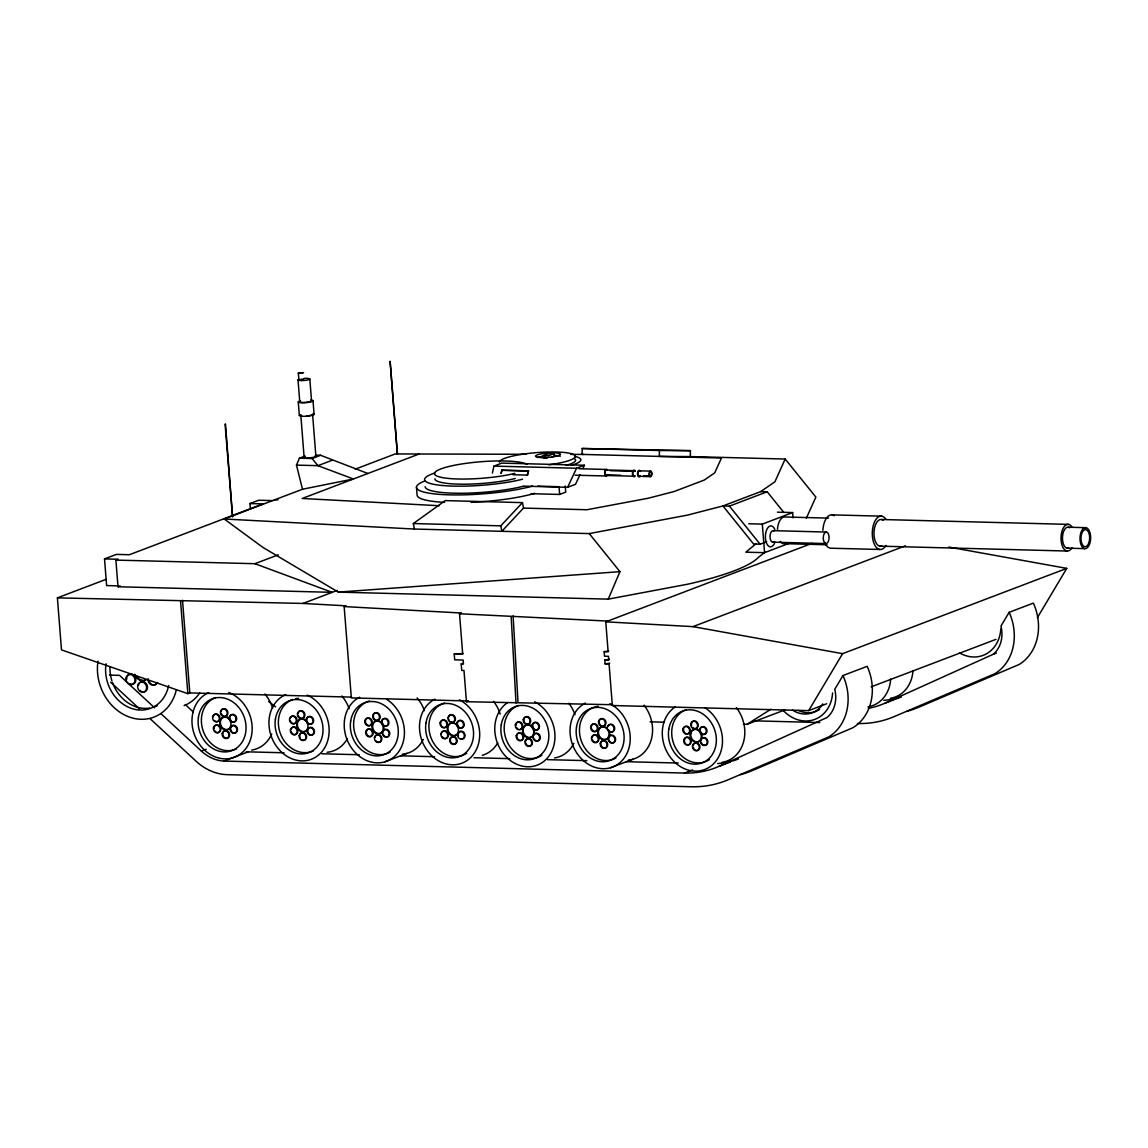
<?xml version="1.0" encoding="UTF-8"?>
<svg xmlns="http://www.w3.org/2000/svg" width="1148" height="1148" viewBox="0 0 1148 1148"><rect width="100%" height="100%" fill="white"/><g stroke="black" fill="none" stroke-linecap="round" stroke-linejoin="round"><path stroke-width="1.5" d="M690.422 450.662L659.454 450.504L659.325 456.416L690.292 456.574L690.422 450.662L582.208 448.495L582.079 454.407L721.446 458.023L714.745 472.833L704.241 480.065L673.905 491.602L648.29 498.218L586.972 509.741L523.502 508.09L501.82 531.309L500.801 525.841L522.484 502.623L523.502 508.09M492.406 473.076L493.913 466.102L501.805 463.103L584.418 465.256L582.94 468.427M500.959 473.335L501.934 470.178L528.539 470.867L527.291 475.243L528.539 470.867M501.289 473.206L501.934 470.178M765.501 551.729L758.598 557.225A210.299 36.88 -4.5 0 1 687.623 584.217L608.253 599.141L338.316 592.11L263.021 547.481L224.233 519.011L302.498 489.235L296.471 465.112L299.413 458.196L305.095 456.043M608.253 599.141L619.934 571.661L589.254 533.59L414.371 529.041L224.233 519.011M690.292 456.574L785.189 459.042L774.886 481.83L760.694 491.602L722.953 505.952L687.25 515.165L589.254 533.59M806.298 518.279L815.869 497.113L785.189 459.042M523.402 486.149L567.629 487.312L576.54 468.255L584.418 465.256M579.97 474.784L575.521 484.312L567.629 487.312M609.43 659.311L604.809 659.985L605.111 663.86L609.086 663.96L612.343 705.518L808.666 710.626L842.589 653.671L1066.75 568.375L1037.405 617.638M740.36 774.67A120.669 101.942 69.2 0 0 752.141 770.638L852.806 727.775A49.235 41.586 69.2 0 0 867.185 666.328L842.962 675.541L834.754 689.331A28.772 24.295 69.2 0 1 827.062 717.514L719.007 766.347A110.725 93.533 69.2 0 1 684.466 773.049L223.989 761.067A40.237 33.995 69.2 0 1 201.374 751.065L161.107 713.812M906.547 711.444A120.669 101.942 69.2 0 0 918.328 707.398L1019.008 664.534A49.235 41.586 69.2 0 0 1033.372 603.102L1009.149 612.314L1000.956 626.091A28.772 24.295 69.2 0 1 993.25 654.274L885.194 703.107A110.725 93.533 69.2 0 1 868.39 708.359M298.308 373.143L303.459 372.641L298.308 373.143L298.911 379.701L303.703 378.984M756.044 543.693L745.856 552.174L764.554 552.662L788.518 543.549M414.371 529.041L413.352 523.56L445.252 500.614L522.484 502.623M743.33 724.259L746.918 724.359L770.839 709.263M225.08 424.143L232.57 516.944L225.496 424.114M397.308 454.005L390.105 361.233L397.466 453.977M299.413 458.196L312.084 458.526L320.593 455.282L367.862 473.493M332.375 460.176L317.939 465.672L296.471 465.112M118.502 585.882L106.621 585.566L104.525 558.904L116.393 554.398L129.408 554.728L262.992 503.9L249.977 503.556L250.364 508.435M249.977 503.556L258.644 500.255L272.234 500.614M115.905 560.095L254.913 563.711L332.202 592.339L118.014 586.757L115.905 560.095L118.115 559.263L104.525 558.904M355.249 469.159L395.228 453.948L526.071 454.278M419.106 454.005L302.182 498.49L439.153 505.708M351.532 697.123L189.807 692.918L187.842 693.665L61.49 649.883L57.4 597.864L105.932 579.396M118.014 586.757L120.21 585.925M254.913 563.711L278.275 554.828M546.965 458.267L543.578 458.181L543.377 455.598L548.945 453.474L554.039 453.604L554.24 456.186L551.456 457.248M554.039 453.604L548.457 455.727L543.377 455.598M57.4 597.864L303 603.446L346.122 605.828L344.156 606.575L351.345 697.912L468.413 700.969L466.447 701.715L463.979 670.475L461.726 670.403L461.209 663.975L463.189 663.214M512.912 474.727L527.621 475.114M531.108 493.697L559.65 494.444L565.72 492.133L565.232 485.948M303 603.446L337.211 590.431M766.677 541.712L760.105 544.209L753.619 544.037L722.953 505.952L729.439 506.125L767.18 491.76L783.61 512.166M461.209 663.975L463.476 664.032L463.161 660.043L454.68 659.827L454.221 654.03L462.701 654.245L459.53 613.778L461.496 613.032L344.156 606.575M459.53 613.778L607.737 621.082M748.769 523.761L762.315 524.119L792.651 512.568L793.081 517.92M454.221 654.03L462.974 653.456M201.374 751.065L206.209 749.228M223.989 761.067L248.212 751.854L284.044 752.787M604.809 659.985L608.77 660.1L608.483 656.297L604.508 656.197L604.164 651.691L608.124 651.791L605.771 621.829L811.88 543.406M604.164 651.691L608.77 651.002M605.771 621.829L692.976 626.636L905.428 545.802M605.111 663.86L609.731 663.171M466.447 701.715L612.53 704.714M384.68 761.87L406.995 753.375M610.492 767.754L632.821 759.259M746.918 724.359L785.16 709.808M808.666 710.626L826.718 703.753M871.189 686.834L995.976 639.35M993.25 654.274L996.478 653.054M684.466 773.049L692.545 769.978M719.007 766.347L730.3 762.042M733.529 760.823L738.379 758.971M885.194 703.107L901.338 696.965M302.498 489.235L353.426 478.989L317.939 465.672L312.084 458.526M338.316 592.11L619.934 571.661M570.872 454.393L583.428 454.421M582.208 448.495L659.454 450.504M315.844 455.168L320.593 455.282M493.913 466.102L576.54 468.255M578.965 468.743L606.546 469.46M606.517 469.977L634.241 470.694M639.336 470.824L650.658 471.125A2.77 1.392 -88.5 0 1 651.634 475.43A2.77 1.392 -88.5 0 1 649.237 475.085A2.77 1.392 -88.5 0 1 650.658 471.125M610.492 470.694L631.429 471.24M501.604 470.307L528.209 470.996M605.025 474.841L620.724 475.243M643.411 475.832L650.385 476.018M606.216 475.487L633.94 476.205M639.034 476.334L650.356 476.635M575.162 475.186L606.187 476.004M760.694 491.602L767.18 491.76M537.637 486.149L559.047 486.709L559.65 494.444M777.411 512.18L792.651 512.568M274.429 499.782L278.003 499.868M832.185 514.878L881.65 516.169M828.526 518.121L784.959 516.987A13.36 6.759 -88.5 0 0 777.497 529.371M881.463 519.499L1068.501 524.378M1068.343 527.219L1085.893 527.678A10.504 5.31 -88.5 0 1 1089.61 544.037A10.504 5.31 -88.5 0 1 1080.455 542.76A10.504 5.31 -88.5 0 1 1085.893 527.678M773.278 530.663L826.474 532.041A5.769 2.913 -88.5 0 1 828.512 541.038A5.769 2.913 -88.5 0 1 823.489 540.335A5.769 2.913 -88.5 0 1 826.474 532.041M413.352 523.56L500.801 525.841M1067.195 548.17L1084.745 548.629M772.633 542.172L825.843 543.564M827.048 544.769L783.496 543.635A13.36 6.759 -88.5 0 1 780.224 541.382M879.999 546.147L1067.037 551.026M879.813 549.476L830.363 548.199A16.703 8.438 -88.5 0 1 824.68 542.487M109.49 675.081L119.535 675.354L154.607 707.799M753.519 720.815L819.801 722.537M650.112 721.834L664.448 722.207M321.67 753.762L359.295 754.738M400.509 755.815L434.547 756.704M473.966 757.723L509.798 758.656M547.424 759.646L586.843 760.665M626.263 761.698L678.224 763.047M310.864 400.035L312.041 400.221A7.39 1.292 -4.5 0 1 309.86 402.101A7.39 1.292 -4.5 0 1 299.987 402.618A7.39 1.292 -4.5 0 1 300.446 400.824M948.822 547.065L1066.75 568.375M692.976 626.636L842.589 653.671M268.632 701.5L275.62 706.881M185.316 704.599L193.108 711.803M110.682 682.213L139.582 708.947M150.087 718.677L196.064 761.21A54.028 45.647 69.2 0 0 227.29 774.67L691.225 786.753A120.669 101.942 69.2 0 0 727.932 779.851L828.598 736.987A49.235 41.586 69.2 0 0 842.962 675.541M729.439 506.125L760.105 544.209M762.315 524.119L764.554 552.662M416.48 487.254L417.097 494.975A66.283 11.623 -4.5 0 0 444.592 502.365M313.017 400.796L314.078 414.313M309.817 379.012L311.538 400.91M312.6 414.428L315.887 456.301M298.035 379.902L299.757 401.8M300.819 415.332L304.12 457.191M298.265 401.915L299.341 415.447M182.518 600.318L189.807 692.918M180.552 601.064L187.842 693.665M513.127 615.873L517.992 702.26M511.161 616.62L516.012 703.006M199.709 693.005A46.25 39.075 69.2 0 1 184.139 705.618M176.304 689.862A46.25 39.075 69.2 0 1 129.121 716.969A46.25 39.075 69.2 0 1 98.01 661.148M168.627 685.543A36.836 31.111 69.2 0 1 131.317 708.373A36.836 31.111 69.2 0 1 106.047 663.745M149.613 708.072A36.836 31.111 69.2 0 1 112.389 682.299M111.887 680.793A36.836 31.111 69.2 0 1 109.964 666.701M157.362 705.59A36.836 31.111 69.2 0 1 154.349 706.881M138.506 685.356A5.238 4.42 69.2 0 1 143.758 681.855A5.238 4.42 69.2 0 1 147.446 688.24A5.238 4.42 69.2 0 1 142.194 691.727M141.075 691.182A5.238 4.42 69.2 0 1 140.07 690.35M127.213 676.559A5.238 4.42 69.2 0 1 133.225 674.837A5.238 4.42 69.2 0 1 135.435 681.898A5.238 4.42 69.2 0 1 129.408 683.62M126.811 679.114A5.238 4.42 69.2 0 1 126.854 677.779M157.606 682.472A5.238 4.42 69.2 0 1 152.713 684.739M151.579 684.194A5.238 4.42 69.2 0 1 150.575 683.347M149.771 682.271A5.238 4.42 69.2 0 1 149.226 681.022M146.183 679.745A8.725 7.376 69.2 0 1 134.732 674.263M156.731 682.802A5.238 4.42 69.2 0 1 151.263 684.839A5.238 4.42 69.2 0 1 148.149 678.698M145.308 680.219A8.725 7.376 69.2 0 1 136.526 676.014M732.151 761.052A110.725 93.533 69.2 0 1 717.629 763.592M248.212 751.854A40.237 33.995 69.2 0 1 246.217 751.696M832.587 692.976A34.784 29.374 69.2 0 1 814.363 719.566A34.784 29.374 69.2 0 1 783.223 710.44M822.786 703.896A27.696 23.391 69.2 0 1 792.45 710.081M819.615 709.45A27.696 23.391 69.2 0 1 798.649 710.483M347.213 738.939A34.784 29.374 69.2 0 1 327.166 752.27M341.846 695.975A34.784 29.374 69.2 0 1 349.164 708.732M307.277 695.143A34.784 29.374 69.2 0 1 324.611 747.908A34.784 29.374 69.2 0 1 276.711 746.659A34.784 29.374 69.2 0 1 285.795 694.583M313.447 750.835A27.696 23.391 69.2 0 1 280.729 734.476A27.696 23.391 69.2 0 1 292.625 699.548M295.567 698.702A27.696 23.391 69.2 0 1 298.638 698.328M300.403 738.293A3.932 3.329 69.2 0 1 302.297 732.611A3.932 3.329 69.2 0 1 306.588 737.188A3.932 3.329 69.2 0 1 301.752 739.743M291.061 729.654A3.932 3.329 69.2 0 1 295.294 727.143A3.932 3.329 69.2 0 1 297.633 732.453A3.932 3.329 69.2 0 1 292.984 734.046M292.238 733.414A3.932 3.329 69.2 0 1 291.219 731.663M290.473 717.787A3.932 3.329 69.2 0 1 295.266 716.682A3.932 3.329 69.2 0 1 296.356 722.35A3.932 3.329 69.2 0 1 291.377 722.465M290.774 721.647A3.932 3.329 69.2 0 1 290.358 720.714M298.107 713.453A3.932 3.329 69.2 0 1 302.053 710.827A3.932 3.329 69.2 0 1 304.823 715.62A3.932 3.329 69.2 0 1 300.876 718.246M300.03 717.844A3.932 3.329 69.2 0 1 298.265 715.448M307.033 721.145A3.932 3.329 69.2 0 1 309.63 716.366A3.932 3.329 69.2 0 1 313.634 720.657A3.932 3.329 69.2 0 1 309.644 723.943M308.138 728.593A6.558 5.539 69.2 0 1 300.589 730.745A6.558 5.539 69.2 0 1 297.834 721.891A6.558 5.539 69.2 0 1 305.368 719.739M307.635 722.149A6.558 5.539 69.2 0 1 308.324 723.714M493.525 701.284A34.784 29.374 69.2 0 1 500.184 714.085M497.758 742.856A34.784 29.374 69.2 0 1 482.26 755.341M459.344 699.792A34.784 29.374 69.2 0 1 474.885 752.284A34.784 29.374 69.2 0 1 427.616 751.065A34.784 29.374 69.2 0 1 434.934 699.161M466.676 753.26A27.696 23.391 69.2 0 1 431.619 739.24A27.696 23.391 69.2 0 1 444.62 702.992M450.533 741.278A3.932 3.329 69.2 0 1 454.02 736.571A3.932 3.329 69.2 0 1 456.689 742.641A3.932 3.329 69.2 0 1 450.949 742.211M441.88 732.654A3.932 3.329 69.2 0 1 446.916 731.764A3.932 3.329 69.2 0 1 447.39 737.676A3.932 3.329 69.2 0 1 442.181 736.514M440.746 722.637A3.932 3.329 69.2 0 1 444.692 720.011A3.932 3.329 69.2 0 1 447.476 724.804A3.932 3.329 69.2 0 1 443.53 727.43M442.669 727.014A3.932 3.329 69.2 0 1 441.923 726.383M441.32 725.579A3.932 3.329 69.2 0 1 440.717 723.627M448.653 717.371A3.932 3.329 69.2 0 1 452.886 714.86A3.932 3.329 69.2 0 1 455.225 720.169A3.932 3.329 69.2 0 1 450.576 721.762M449.227 720.313A3.932 3.329 69.2 0 1 448.811 719.38M457.578 725.062A3.932 3.329 69.2 0 1 460.477 720.284A3.932 3.329 69.2 0 1 464.136 725.235A3.932 3.329 69.2 0 1 459.344 727.459M458.583 726.813A3.932 3.329 69.2 0 1 457.98 726.01M458.439 736.011A3.932 3.329 69.2 0 1 461.037 731.247A3.932 3.329 69.2 0 1 465.04 735.524A3.932 3.329 69.2 0 1 461.051 738.81M458.683 732.51A6.558 5.539 69.2 0 1 451.594 734.935A6.558 5.539 69.2 0 1 448.036 726.813A6.558 5.539 69.2 0 1 454.508 722.982M455.914 723.656A6.558 5.539 69.2 0 1 457.177 724.704M458.181 726.067A6.558 5.539 69.2 0 1 458.87 727.631M271.717 733.988A34.784 29.374 69.2 0 1 251.742 750.075M264.872 693.98A34.784 29.374 69.2 0 1 272.664 708.158M228.782 692.502A34.784 29.374 69.2 0 1 248.183 744.952A34.784 29.374 69.2 0 1 200.096 745.138A34.784 29.374 69.2 0 1 208.821 692.588M236.474 748.84A27.696 23.391 69.2 0 1 203.756 732.467A27.696 23.391 69.2 0 1 215.652 697.539M223.602 731.635A3.932 3.329 69.2 0 1 229.299 733.199A3.932 3.329 69.2 0 1 226.228 738.279A3.932 3.329 69.2 0 1 223.128 732.424M214.059 728.65A3.932 3.329 69.2 0 1 217.747 724.948A3.932 3.329 69.2 0 1 220.746 730.142A3.932 3.329 69.2 0 1 216.025 732.037M215.264 731.405A3.932 3.329 69.2 0 1 214.662 730.602M214.633 714.4A3.932 3.329 69.2 0 1 219.914 717.371A3.932 3.329 69.2 0 1 216.011 721.504M215.164 721.087A3.932 3.329 69.2 0 1 214.403 720.456M213.227 716.711A3.932 3.329 69.2 0 1 213.973 715.003M221.133 711.444A3.932 3.329 69.2 0 1 225.367 708.933A3.932 3.329 69.2 0 1 227.706 714.243A3.932 3.329 69.2 0 1 223.056 715.835M222.31 715.204A3.932 3.329 69.2 0 1 221.291 713.453M230.648 715.434A3.932 3.329 69.2 0 1 235.211 715.319A3.932 3.329 69.2 0 1 236.215 720.514A3.932 3.329 69.2 0 1 231.824 721.532M231.078 720.901A3.932 3.329 69.2 0 1 230.475 720.083M230.059 719.136A3.932 3.329 69.2 0 1 230.16 716.223M230.762 728.09A3.932 3.329 69.2 0 1 234.407 725.378A3.932 3.329 69.2 0 1 237.521 729.597A3.932 3.329 69.2 0 1 234.422 733.041M233.532 732.883A3.932 3.329 69.2 0 1 231.939 731.85M231.336 731.032A3.932 3.329 69.2 0 1 230.719 729.08M231.164 726.584A6.558 5.539 69.2 0 1 221.837 727.043A6.558 5.539 69.2 0 1 224.061 716.969M226.988 717.055A6.558 5.539 69.2 0 1 231.351 721.705M423.253 739.441A34.784 29.374 69.2 0 1 402.446 754.236M417.126 697.941A34.784 29.374 69.2 0 1 424.444 710.698M386.991 699.519A34.784 29.374 69.2 0 1 398.413 752.112A34.784 29.374 69.2 0 1 351.632 748.137A34.784 29.374 69.2 0 1 359.654 697.195M390.09 752.098A27.696 23.391 69.2 0 1 355.995 736.442A27.696 23.391 69.2 0 1 369.355 701.026M376.501 735.007A3.932 3.329 69.2 0 1 381.782 737.977A3.932 3.329 69.2 0 1 377.879 742.11M377.032 741.694A3.932 3.329 69.2 0 1 376.271 741.063M375.109 737.317A3.932 3.329 69.2 0 1 375.841 735.595M366.915 734.562A3.932 3.329 69.2 0 1 369.096 728.851A3.932 3.329 69.2 0 1 373 734.103A3.932 3.329 69.2 0 1 367.518 735.38M366.226 718.964A3.932 3.329 69.2 0 1 370.79 718.849A3.932 3.329 69.2 0 1 371.794 724.044A3.932 3.329 69.2 0 1 367.403 725.062M366.657 724.431A3.932 3.329 69.2 0 1 366.054 723.613M365.638 722.666A3.932 3.329 69.2 0 1 365.738 719.753M373.531 717.414A3.932 3.329 69.2 0 1 375.855 712.678A3.932 3.329 69.2 0 1 380.088 716.252A3.932 3.329 69.2 0 1 377.046 720.37M376.157 720.212A3.932 3.329 69.2 0 1 373.947 718.361M382.141 721.102A3.932 3.329 69.2 0 1 386.661 718.72A3.932 3.329 69.2 0 1 388.454 724.474A3.932 3.329 69.2 0 1 383.317 724.862M382.714 724.044A3.932 3.329 69.2 0 1 382.298 723.111M383.001 732.051A3.932 3.329 69.2 0 1 387.235 729.54A3.932 3.329 69.2 0 1 389.574 734.849A3.932 3.329 69.2 0 1 384.924 736.442M384.178 735.811A3.932 3.329 69.2 0 1 383.159 734.06M382.614 731.85A6.558 5.539 69.2 0 1 372.928 728.722A6.558 5.539 69.2 0 1 379.227 721.016M380.648 721.69A6.558 5.539 69.2 0 1 382.901 724.101M383.59 725.679A6.558 5.539 69.2 0 1 383.418 730.544M573.813 743.359A34.784 29.374 69.2 0 1 554.527 757.967M568.805 703.25A34.784 29.374 69.2 0 1 574.99 714.616M534.609 701.758A34.784 29.374 69.2 0 1 550.71 753.318A34.784 29.374 69.2 0 1 504.374 754.882A34.784 29.374 69.2 0 1 507.545 702.662M541.942 755.226A27.696 23.391 69.2 0 1 507.273 742.01A27.696 23.391 69.2 0 1 518.451 705.432M525.655 741.235A3.932 3.329 69.2 0 1 530.706 739.197A3.932 3.329 69.2 0 1 531.208 745.526A3.932 3.329 69.2 0 1 525.813 743.23M517.633 733.83A3.932 3.329 69.2 0 1 522.197 733.716A3.932 3.329 69.2 0 1 523.201 738.91A3.932 3.329 69.2 0 1 518.81 739.929M518.064 739.298A3.932 3.329 69.2 0 1 517.461 738.48M517.045 737.547A3.932 3.329 69.2 0 1 517.145 734.62M516.284 723.671A3.932 3.329 69.2 0 1 522.168 723.814A3.932 3.329 69.2 0 1 519.685 729.54M517.949 728.98A3.932 3.329 69.2 0 1 516.6 727.531M515.983 725.593A3.932 3.329 69.2 0 1 516.026 724.589M524.091 721.331A3.932 3.329 69.2 0 1 526.975 716.553A3.932 3.329 69.2 0 1 530.649 721.504A3.932 3.329 69.2 0 1 525.856 723.728M525.095 723.082A3.932 3.329 69.2 0 1 524.493 722.279M533.26 727.961A3.932 3.329 69.2 0 1 535.456 722.25A3.932 3.329 69.2 0 1 539.345 727.516A3.932 3.329 69.2 0 1 533.863 728.779M533.82 735.05A3.932 3.329 69.2 0 1 538.613 733.945A3.932 3.329 69.2 0 1 539.704 739.613A3.932 3.329 69.2 0 1 534.724 739.728M534.121 738.91A3.932 3.329 69.2 0 1 533.705 737.977M534.394 732.926A6.558 5.539 69.2 0 1 528.324 737.432A6.558 5.539 69.2 0 1 523.115 730.415A6.558 5.539 69.2 0 1 528.295 724.675M529.773 724.933A6.558 5.539 69.2 0 1 534.466 731.262M644.071 705.202A34.784 29.374 69.2 0 1 651.203 739.872A34.784 29.374 69.2 0 1 628.257 760.12M609.889 703.71A34.784 29.374 69.2 0 1 625.43 756.202A34.784 29.374 69.2 0 1 578.161 754.982A34.784 29.374 69.2 0 1 585.48 703.078M615.916 757.981A27.696 23.391 69.2 0 1 581.189 740.632A27.696 23.391 69.2 0 1 598.18 706.293M601.193 742.268A3.932 3.329 69.2 0 1 606.474 741.608A3.932 3.329 69.2 0 1 606.244 747.664A3.932 3.329 69.2 0 1 601.078 745.195M600.892 744.191A3.932 3.329 69.2 0 1 600.921 743.187M592.153 737.504A3.932 3.329 69.2 0 1 596.099 734.878A3.932 3.329 69.2 0 1 598.883 739.671A3.932 3.329 69.2 0 1 594.937 742.297M594.09 741.881A3.932 3.329 69.2 0 1 593.329 741.249M592.727 740.446A3.932 3.329 69.2 0 1 592.311 739.499M592.038 724.847A3.932 3.329 69.2 0 1 597.749 726.397A3.932 3.329 69.2 0 1 594.664 731.477A3.932 3.329 69.2 0 1 591.564 725.622M599.199 721.288A3.932 3.329 69.2 0 1 603.145 718.662A3.932 3.329 69.2 0 1 605.914 723.47A3.932 3.329 69.2 0 1 601.968 726.096M601.121 725.679A3.932 3.329 69.2 0 1 600.375 725.048M599.773 724.23A3.932 3.329 69.2 0 1 599.156 722.293M609.358 724.675A3.932 3.329 69.2 0 1 614.654 727.66A3.932 3.329 69.2 0 1 610.736 731.778M609.889 731.376A3.932 3.329 69.2 0 1 608.526 729.927M608.225 726.067A3.932 3.329 69.2 0 1 608.698 725.278M609.574 736.227A3.932 3.329 69.2 0 1 614.137 736.112A3.932 3.329 69.2 0 1 615.141 741.307A3.932 3.329 69.2 0 1 610.75 742.325M610.004 741.694A3.932 3.329 69.2 0 1 609.401 740.876M608.985 739.929A3.932 3.329 69.2 0 1 609.086 737.016M609.229 736.428A6.558 5.539 69.2 0 1 602.14 738.853A6.558 5.539 69.2 0 1 598.582 730.731A6.558 5.539 69.2 0 1 605.053 726.899M609.731 733.228A6.558 5.539 69.2 0 1 609.674 734.892M736.327 707.613A34.784 29.374 69.2 0 1 722.063 762.329M705.059 707.814A34.784 29.374 69.2 0 1 717.098 759.517A34.784 29.374 69.2 0 1 671.135 758.326A34.784 29.374 69.2 0 1 675.067 707.024M709.464 759.574A27.696 23.391 69.2 0 1 674.794 746.372A27.696 23.391 69.2 0 1 685.973 709.794M693.177 745.597A3.932 3.329 69.2 0 1 697.123 742.971A3.932 3.329 69.2 0 1 699.893 747.764A3.932 3.329 69.2 0 1 695.946 750.39M695.1 749.974A3.932 3.329 69.2 0 1 694.353 749.343M693.751 748.539A3.932 3.329 69.2 0 1 693.335 747.592M684.983 742.842A3.932 3.329 69.2 0 1 686.877 737.16A3.932 3.329 69.2 0 1 691.168 741.751A3.932 3.329 69.2 0 1 686.332 744.291M683.821 728.033A3.932 3.329 69.2 0 1 688.857 727.129A3.932 3.329 69.2 0 1 689.331 733.055A3.932 3.329 69.2 0 1 684.122 731.893M683.706 730.96A3.932 3.329 69.2 0 1 683.548 728.951M691.613 725.694A3.932 3.329 69.2 0 1 694.798 720.944A3.932 3.329 69.2 0 1 698.013 726.497A3.932 3.329 69.2 0 1 692.631 727.445M700.208 729.382A3.932 3.329 69.2 0 1 704.154 726.756A3.932 3.329 69.2 0 1 706.938 731.563A3.932 3.329 69.2 0 1 702.992 734.189M702.146 733.773A3.932 3.329 69.2 0 1 701.385 733.141M700.782 732.324A3.932 3.329 69.2 0 1 700.18 730.386M701.084 740.331A3.932 3.329 69.2 0 1 705.317 737.82A3.932 3.329 69.2 0 1 707.642 743.129A3.932 3.329 69.2 0 1 703.006 744.722M702.246 744.091A3.932 3.329 69.2 0 1 701.227 742.34M898.339 697.812A110.725 93.533 69.2 0 1 883.817 700.352M857.413 723.527A120.669 101.942 69.2 0 0 894.12 716.61L994.785 673.747A49.235 41.586 69.2 0 0 1009.149 612.314M1000.812 628.961A34.784 29.374 69.2 0 1 959.527 652.896M890.661 679.085A34.784 29.374 69.2 0 1 867.974 706.809M912.99 670.59A34.784 29.374 69.2 0 1 890.288 698.314M534.767 493.31A66.283 11.623 -4.5 0 1 470.996 502.35M532.572 486.049A66.283 11.623 -4.5 0 1 444.219 494.659A66.283 11.623 -4.5 0 1 425.406 480.739M523.086 486.321A57.587 10.102 -4.5 0 1 460.491 493.267A57.587 10.102 -4.5 0 1 425.162 486.594M522.527 479.233A57.587 10.102 -4.5 0 1 445.022 485.719A57.587 10.102 -4.5 0 1 435.035 472.904M515.251 478.501A47.24 8.28 -4.5 0 1 463.907 484.198A47.24 8.28 -4.5 0 1 434.905 478.73M514.849 473.349A47.24 8.28 -4.5 0 1 442.97 477.697A47.24 8.28 -4.5 0 1 461.783 463.964A47.24 8.28 -4.5 0 1 527.133 464.395M575.105 456.474A43.308 7.591 -4.5 0 1 571.159 465.385M574.33 458.612A38.056 6.673 -4.5 0 1 566.136 465.385M499.409 462.142A38.056 6.673 -4.5 0 1 533.576 452.886A38.056 6.673 -4.5 0 1 574.531 455.096A38.056 6.673 -4.5 0 1 548.687 464.796M537.465 457.507A12.47 2.181 -4.5 0 1 545.027 455.914M554.455 455.412A12.47 2.181 -4.5 0 1 560.224 456.301M315.112 455.842A5.912 1.033 -4.5 0 1 309.989 457.779A5.912 1.033 -4.5 0 1 304.909 456.617M311.811 415.016A5.912 1.033 -4.5 0 1 306.703 415.92M301.608 415.791A5.912 1.033 -4.5 0 1 301.02 415.045M313.103 413.739A7.39 1.292 -4.5 0 1 306.703 416.179A7.39 1.292 -4.5 0 1 300.331 414.715M310.749 400.451A5.912 1.033 -4.5 0 1 305.641 402.388A5.912 1.033 -4.5 0 1 300.546 401.226M298.824 379.328A5.912 1.033 -4.5 0 0 303.904 380.505A5.912 1.033 -4.5 0 0 309.027 378.553L308.094 378.409A5.912 1.033 -4.5 0 0 303.933 378.424M607.708 474.569A3.286 1.665 -88.5 0 1 605.383 475.444A3.286 1.665 -88.5 0 1 605.025 470.895A3.286 1.665 -88.5 0 1 607.349 470.006M607.235 474.813A2.77 1.392 -88.5 0 1 604.982 473.249A2.77 1.392 -88.5 0 1 606.876 470.12M633.007 475.258A2.77 1.392 -88.5 0 1 633.093 471.613A2.77 1.392 -88.5 0 1 634.93 471.154M634.657 475.932A2.77 1.392 -88.5 0 1 633.266 475.746M635.131 475.918A3.272 1.65 -88.5 0 1 632.806 475.602A3.272 1.65 -88.5 0 1 633.065 470.981A3.272 1.65 -88.5 0 1 635.389 471.297M640.225 476.061A3.272 1.65 -88.5 0 1 637.901 475.731A3.272 1.65 -88.5 0 1 638.144 471.111A3.272 1.65 -88.5 0 1 640.484 471.441M640.067 475.674A2.77 1.392 -88.5 0 1 638.188 475.573A2.77 1.392 -88.5 0 1 638.144 471.842A2.77 1.392 -88.5 0 1 640.01 471.297M774.972 542.229A10.504 5.31 -88.5 0 1 767.194 544.511A10.504 5.31 -88.5 0 1 767.022 529.056A10.504 5.31 -88.5 0 1 774.828 529.472M1072.002 547.783A13.36 6.759 -88.5 0 1 1062.89 547.295A13.36 6.759 -88.5 0 1 1062.689 529.285A13.36 6.759 -88.5 0 1 1071.758 526.631M1068.587 548.012A10.504 5.31 -88.5 0 1 1062.488 536.963A10.504 5.31 -88.5 0 1 1069.692 527.764M881.764 545.946A13.36 6.759 -88.5 0 1 874.001 531.883A13.36 6.759 -88.5 0 1 883.171 520.202M886.026 545.429A16.703 8.438 -88.5 0 1 874.633 544.826A16.703 8.438 -88.5 0 1 874.374 522.311A16.703 8.438 -88.5 0 1 885.725 518.982M822.872 530.362A16.703 8.438 -88.5 0 1 834.338 515.753M774.139 541.612A5.769 2.913 -88.5 0 1 770.035 536.762A5.769 2.913 -88.5 0 1 774.01 530.964M137.631 685.686A5.238 4.42 69.2 0 0 143.658 692.115A5.238 4.42 69.2 0 0 145.007 683.577A5.238 4.42 69.2 0 0 137.631 685.686M125.979 678.109A5.238 4.42 69.2 0 0 132.006 684.552A5.238 4.42 69.2 0 0 133.355 676A5.238 4.42 69.2 0 0 125.979 678.109M275.42 719.107A27.696 23.391 69.2 0 0 307.291 753.16A27.696 23.391 69.2 0 0 314.423 707.957A27.696 23.391 69.2 0 0 275.42 719.107M307.736 730.099A3.932 3.329 69.2 0 0 312.256 734.935A3.932 3.329 69.2 0 0 313.275 728.506A3.932 3.329 69.2 0 0 307.736 730.099M296.729 723.685A6.558 5.539 69.2 0 0 304.277 731.75A6.558 5.539 69.2 0 0 305.971 721.044A6.558 5.539 69.2 0 0 296.729 723.685M299.169 735.595A3.932 3.329 69.2 0 0 303.703 740.446A3.932 3.329 69.2 0 0 304.722 734.017A3.932 3.329 69.2 0 0 299.169 735.595M290.415 729.913A3.932 3.329 69.2 0 0 294.936 734.749A3.932 3.329 69.2 0 0 295.954 728.32A3.932 3.329 69.2 0 0 290.415 729.913M289.554 718.964A3.932 3.329 69.2 0 0 294.075 723.8A3.932 3.329 69.2 0 0 295.093 717.371A3.932 3.329 69.2 0 0 289.554 718.964M297.447 713.697A3.932 3.329 69.2 0 0 301.981 718.548A3.932 3.329 69.2 0 0 303 712.119A3.932 3.329 69.2 0 0 297.447 713.697M306.215 719.394A3.932 3.329 69.2 0 0 310.749 724.23A3.932 3.329 69.2 0 0 311.754 717.816A3.932 3.329 69.2 0 0 306.215 719.394M307.076 730.343A3.932 3.329 69.2 0 0 311.61 735.179A3.932 3.329 69.2 0 0 312.615 728.765A3.932 3.329 69.2 0 0 307.076 730.343M425.965 723.025A27.696 23.391 69.2 0 0 457.837 757.077A27.696 23.391 69.2 0 0 464.969 711.875A27.696 23.391 69.2 0 0 425.965 723.025M447.275 727.602A6.558 5.539 69.2 0 0 454.823 735.667A6.558 5.539 69.2 0 0 456.517 724.962A6.558 5.539 69.2 0 0 447.275 727.602M449.715 739.527A3.932 3.329 69.2 0 0 454.249 744.363A3.932 3.329 69.2 0 0 455.268 737.934A3.932 3.329 69.2 0 0 449.715 739.527M440.961 733.83A3.932 3.329 69.2 0 0 445.481 738.666A3.932 3.329 69.2 0 0 446.5 732.252A3.932 3.329 69.2 0 0 440.961 733.83M440.1 722.881A3.932 3.329 69.2 0 0 444.62 727.717A3.932 3.329 69.2 0 0 445.639 721.303A3.932 3.329 69.2 0 0 440.1 722.881M447.993 717.629A3.932 3.329 69.2 0 0 452.527 722.465A3.932 3.329 69.2 0 0 453.546 716.036A3.932 3.329 69.2 0 0 447.993 717.629M456.761 723.312A3.932 3.329 69.2 0 0 461.295 728.162A3.932 3.329 69.2 0 0 462.3 721.733A3.932 3.329 69.2 0 0 456.761 723.312M457.621 734.261A3.932 3.329 69.2 0 0 462.156 739.111A3.932 3.329 69.2 0 0 463.161 732.682A3.932 3.329 69.2 0 0 457.621 734.261M198.446 717.098A27.696 23.391 69.2 0 0 230.317 751.151A27.696 23.391 69.2 0 0 237.449 705.948A27.696 23.391 69.2 0 0 198.446 717.098M219.756 721.676A6.558 5.539 69.2 0 0 227.304 729.741A6.558 5.539 69.2 0 0 228.997 719.035A6.558 5.539 69.2 0 0 219.756 721.676M222.195 733.601A3.932 3.329 69.2 0 0 226.73 738.437A3.932 3.329 69.2 0 0 227.749 732.008A3.932 3.329 69.2 0 0 222.195 733.601M213.442 727.904A3.932 3.329 69.2 0 0 217.977 732.74A3.932 3.329 69.2 0 0 218.981 726.325A3.932 3.329 69.2 0 0 213.442 727.904M212.581 716.955A3.932 3.329 69.2 0 0 217.116 721.791A3.932 3.329 69.2 0 0 218.12 715.376A3.932 3.329 69.2 0 0 212.581 716.955M220.473 711.703A3.932 3.329 69.2 0 0 225.008 716.539A3.932 3.329 69.2 0 0 226.027 710.11A3.932 3.329 69.2 0 0 220.473 711.703M229.241 717.385A3.932 3.329 69.2 0 0 233.776 722.236A3.932 3.329 69.2 0 0 234.78 715.807A3.932 3.329 69.2 0 0 229.241 717.385M230.102 728.334A3.932 3.329 69.2 0 0 234.637 733.185A3.932 3.329 69.2 0 0 235.656 726.756A3.932 3.329 69.2 0 0 230.102 728.334M350.685 721.059A27.696 23.391 69.2 0 0 382.571 755.111A27.696 23.391 69.2 0 0 389.703 709.909A27.696 23.391 69.2 0 0 350.685 721.059M371.995 725.636A6.558 5.539 69.2 0 0 379.558 733.701A6.558 5.539 69.2 0 0 381.251 722.996A6.558 5.539 69.2 0 0 371.995 725.636M374.449 737.561A3.932 3.329 69.2 0 0 378.984 742.397A3.932 3.329 69.2 0 0 379.988 735.983A3.932 3.329 69.2 0 0 374.449 737.561M365.681 731.864A3.932 3.329 69.2 0 0 370.216 736.715A3.932 3.329 69.2 0 0 371.235 730.286A3.932 3.329 69.2 0 0 365.681 731.864M364.82 720.915A3.932 3.329 69.2 0 0 369.355 725.766A3.932 3.329 69.2 0 0 370.374 719.337A3.932 3.329 69.2 0 0 364.82 720.915M372.727 715.663A3.932 3.329 69.2 0 0 377.261 720.499A3.932 3.329 69.2 0 0 378.266 714.085A3.932 3.329 69.2 0 0 372.727 715.663M381.48 721.36A3.932 3.329 69.2 0 0 386.015 726.196A3.932 3.329 69.2 0 0 387.034 719.767A3.932 3.329 69.2 0 0 381.48 721.36M382.341 732.309A3.932 3.329 69.2 0 0 386.876 737.145A3.932 3.329 69.2 0 0 387.895 730.716A3.932 3.329 69.2 0 0 382.341 732.309M501.231 724.976A27.696 23.391 69.2 0 0 533.117 759.029A27.696 23.391 69.2 0 0 540.249 713.841A27.696 23.391 69.2 0 0 501.231 724.976M522.555 729.554A6.558 5.539 69.2 0 0 530.103 737.633A6.558 5.539 69.2 0 0 531.797 726.914A6.558 5.539 69.2 0 0 522.555 729.554M524.995 741.479A3.932 3.329 69.2 0 0 529.529 746.315A3.932 3.329 69.2 0 0 530.534 739.9A3.932 3.329 69.2 0 0 524.995 741.479M516.227 735.796A3.932 3.329 69.2 0 0 520.761 740.632A3.932 3.329 69.2 0 0 521.78 734.203A3.932 3.329 69.2 0 0 516.227 735.796M515.366 724.847A3.932 3.329 69.2 0 0 519.901 729.683A3.932 3.329 69.2 0 0 520.919 723.254A3.932 3.329 69.2 0 0 515.366 724.847M523.273 719.581A3.932 3.329 69.2 0 0 527.807 724.431A3.932 3.329 69.2 0 0 528.812 718.002A3.932 3.329 69.2 0 0 523.273 719.581M532.026 725.278A3.932 3.329 69.2 0 0 536.561 730.114A3.932 3.329 69.2 0 0 537.58 723.685A3.932 3.329 69.2 0 0 532.026 725.278M532.902 736.227A3.932 3.329 69.2 0 0 537.422 741.063A3.932 3.329 69.2 0 0 538.441 734.634A3.932 3.329 69.2 0 0 532.902 736.227M576.511 726.942A27.696 23.391 69.2 0 0 608.383 760.995A27.696 23.391 69.2 0 0 615.515 715.792A27.696 23.391 69.2 0 0 576.511 726.942M597.821 731.52A6.558 5.539 69.2 0 0 605.369 739.585A6.558 5.539 69.2 0 0 607.062 728.88A6.558 5.539 69.2 0 0 597.821 731.52M600.261 743.445A3.932 3.329 69.2 0 0 604.795 748.281A3.932 3.329 69.2 0 0 605.814 741.852A3.932 3.329 69.2 0 0 600.261 743.445M591.507 737.748A3.932 3.329 69.2 0 0 596.042 742.584A3.932 3.329 69.2 0 0 597.046 736.169A3.932 3.329 69.2 0 0 591.507 737.748M590.646 726.799A3.932 3.329 69.2 0 0 595.166 731.635A3.932 3.329 69.2 0 0 596.185 725.22A3.932 3.329 69.2 0 0 590.646 726.799M598.538 721.547A3.932 3.329 69.2 0 0 603.073 726.383A3.932 3.329 69.2 0 0 604.092 719.954A3.932 3.329 69.2 0 0 598.538 721.547M607.306 727.229A3.932 3.329 69.2 0 0 611.841 732.08A3.932 3.329 69.2 0 0 612.845 725.651A3.932 3.329 69.2 0 0 607.306 727.229M608.167 738.178A3.932 3.329 69.2 0 0 612.702 743.029A3.932 3.329 69.2 0 0 613.706 736.6A3.932 3.329 69.2 0 0 608.167 738.178M668.767 729.339A27.696 23.391 69.2 0 0 700.639 763.391A27.696 23.391 69.2 0 0 707.771 718.203A27.696 23.391 69.2 0 0 668.767 729.339M690.077 733.916A6.558 5.539 69.2 0 0 697.625 741.995A6.558 5.539 69.2 0 0 699.319 731.276A6.558 5.539 69.2 0 0 690.077 733.916M692.517 745.841A3.932 3.329 69.2 0 0 697.051 750.677A3.932 3.329 69.2 0 0 698.07 744.263A3.932 3.329 69.2 0 0 692.517 745.841M683.749 740.144A3.932 3.329 69.2 0 0 688.283 744.995A3.932 3.329 69.2 0 0 689.302 738.566A3.932 3.329 69.2 0 0 683.749 740.144M682.888 729.21A3.932 3.329 69.2 0 0 687.422 734.046A3.932 3.329 69.2 0 0 688.441 727.617A3.932 3.329 69.2 0 0 682.888 729.21M690.795 723.943A3.932 3.329 69.2 0 0 695.329 728.793A3.932 3.329 69.2 0 0 696.334 722.365A3.932 3.329 69.2 0 0 690.795 723.943M699.562 729.64A3.932 3.329 69.2 0 0 704.097 734.476A3.932 3.329 69.2 0 0 705.102 728.047A3.932 3.329 69.2 0 0 699.562 729.64M700.424 740.589A3.932 3.329 69.2 0 0 704.958 745.425A3.932 3.329 69.2 0 0 705.963 738.996A3.932 3.329 69.2 0 0 700.424 740.589M690.737 733.672A6.558 5.539 69.2 0 0 698.285 741.737A6.558 5.539 69.2 0 0 699.979 731.032A6.558 5.539 69.2 0 0 690.737 733.672M541.784 457.578A12.47 2.181 -4.5 0 0 560.439 454.264A12.47 2.181 -4.5 0 0 541.813 453.776A12.47 2.181 -4.5 0 0 541.784 457.578M651.39 475.085A2.152 1.091 -88.5 0 0 650.629 471.742A2.152 1.091 -88.5 0 0 649.51 474.813A2.152 1.091 -88.5 0 0 651.39 475.085M1088.821 542.947A8.581 4.334 -88.5 0 0 1085.778 529.601A8.581 4.334 -88.5 0 0 1081.344 541.913A8.581 4.334 -88.5 0 0 1088.821 542.947"/></g></svg>
